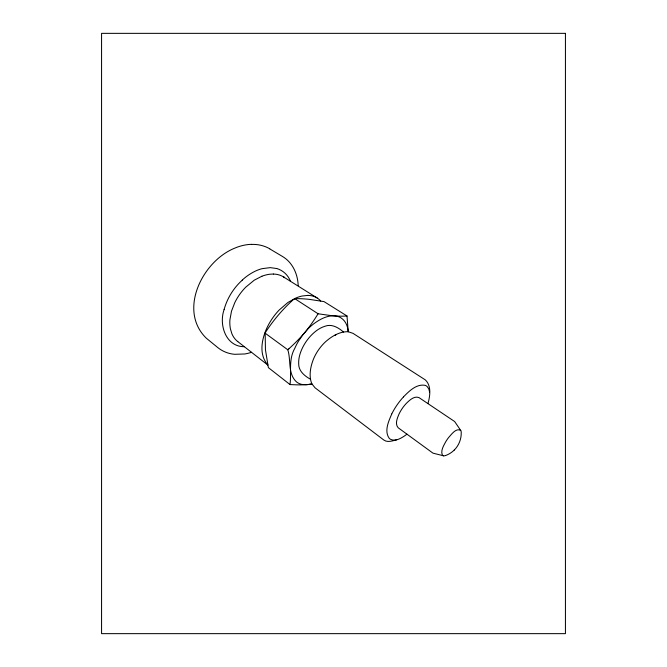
<?xml version="1.0" encoding="UTF-8"?>
<svg xmlns="http://www.w3.org/2000/svg" width="667" height="667" viewBox="0 0 667 667"><rect width="100%" height="100%" fill="white"/><g stroke="black" fill="none" stroke-linecap="round" stroke-linejoin="round"><path stroke-width="1" d="M311.989 384.142L305.694 384.742A117.892 117.892 0 0 1 296.657 384.842L290.02 384.576C291.579 372.444 288.327 359.713 294.722 348.457A66.533 66.533 0 0 1 298.399 341.312L302.91 334.717L308.021 328.856A54.544 54.544 0 0 1 313.723 323.828C320.393 318.901 328.764 314.307 337.327 316.3A12.831 12.831 0 0 1 341.045 317.917C345.639 320.869 347.941 326.396 348.132 331.707L353.026 333.358L425.288 379.873C431.591 385.643 430.107 396.131 427.939 403.61M224.137 309.521C218.693 324.521 225.629 346.798 244.347 346.715M391.729 414.04C388.636 421.286 384.025 430.999 389.203 438.294A6.128 6.128 0 0 0 390.587 439.336C395.339 441.629 400.525 438.561 404.469 435.976A40.203 40.203 0 0 0 406.37 434.576L406.912 434.142M403.46 396.898C409.079 391.212 416.366 383.725 425.129 385.326A5.903 5.903 0 0 1 427.097 386.493L428.789 388.869L429.59 392.038M454.235 450.058L453.068 451.134A23.82 23.82 0 0 1 445.573 455.528M396.682 439.795C392.688 440.77 387.577 442.855 383.792 440.003L315.024 387.785L311.772 383.708A24.029 24.029 0 0 1 306.62 384.701L301.926 384.45A13.557 13.557 0 0 1 296.523 381.933C287.61 373.753 291.187 360.438 287.81 349.791L288.936 348.774M293.638 299.583L294.714 298.624L296.331 298.616A119.827 119.827 0 0 1 309.288 299.358L324.02 301.609L347.015 315.983L348.207 331.716M334.459 335.509L335.901 334.876M261.898 276.23L254.194 280.223L245.706 287.21A58.137 58.137 0 0 0 234.826 302.568L231.499 311.155L229.915 319.793A33.625 33.625 0 0 0 230.398 328.773L231.874 333.725A19.443 19.443 0 0 0 237.777 341.629M251.576 244.322L248.249 244.539A47.932 47.932 0 0 0 234.692 248.174C202.368 261.214 177.847 310.505 206.303 338.194L217.851 347.632A30.832 30.832 0 0 0 234.676 354.302L244.781 353.977A46.573 46.573 0 0 0 251.509 352.301M307.929 295.381L302.034 296.031A35.134 35.134 0 0 0 295.723 298.091L287.902 302.485L279.173 310.022A66.767 66.767 0 0 0 267.951 325.821C261.998 337.494 258.179 354.052 267.775 364.841M273.395 274.029L269.718 274.237A33.275 33.275 0 0 0 261.906 276.246M348.107 331.716C339.52 331.466 331.549 336.393 325.346 341.946A51 51 0 0 0 319.51 348.499L317.784 350.959A51.151 51.151 0 0 0 313.623 358.704C310.514 366.466 308.604 375.688 311.772 383.708M294.714 298.624L318.109 313.782L330.79 315.549A124.546 124.546 0 0 0 334.526 315.891A88.711 88.711 0 0 0 347.023 316.008M276.672 268.526L270.285 267.634L262.164 268.651A36.46 36.46 0 0 0 255.553 271.035L254.744 271.411A53.01 53.01 0 0 0 242.213 280.107M269.685 248.858L282.424 256.436C292.605 262.364 297.882 274.254 298.174 285.709M284.184 277.38L283.508 276.93L317.133 297.974A16.05 16.05 0 0 1 320.702 301.017M283.508 276.93L284.584 277.672L284.059 277.289M237.861 341.654L267.809 365.016M343.447 331.983C338.452 327.639 331.707 323.595 324.946 326.263C319.393 327.956 314.691 331.649 310.755 335.809A49.066 49.066 0 0 0 302.851 347.082C300.275 352.209 298.399 357.912 298.691 363.723C298.491 371.01 304.611 375.996 310.43 379.206M287.81 349.791L265.166 333.2L265.449 349.791L268.367 367.617L290.02 384.576M460.73 430.457C456.053 427.597 451.367 434.567 448.549 437.602A47.157 47.157 0 0 0 445.915 441.437C443.763 445.464 440.378 450.542 442.388 455.194A1.651 1.651 0 0 0 443.405 455.761L433.525 453.293A2.635 2.635 0 0 1 432.6 452.876L398.216 427.797C394.614 423.904 397.415 417.784 399.216 413.623A42.054 42.054 0 0 1 406.22 403.502C409.421 400.35 414.157 395.589 419.026 397.624L454.26 421.277A2.668 2.668 0 0 1 454.977 422.003L460.73 430.457A4.085 4.085 0 0 1 461.231 432.575A23.995 23.995 0 0 1 454.252 450.075M251.576 244.43A33.8 33.8 0 0 1 269.743 248.758M273.395 274.062A19.735 19.735 0 0 1 283.525 276.897M445.548 455.478A3.969 3.969 0 0 1 443.405 455.819M265.007 333.1A164.982 164.982 0 0 1 293.513 299.45M307.929 295.414A17.801 17.801 0 0 1 317.159 297.932M224.095 309.513A61.881 61.881 0 0 1 242.263 280.165M276.688 268.484A21.169 21.169 0 0 1 290.478 281.332M288.903 348.733A168.309 168.309 0 0 0 304.619 332.758A160.247 160.247 0 0 0 318.076 313.757M391.704 414.032A73.462 73.462 0 0 1 403.477 396.923M565.433 33.35L101.567 33.35L101.567 633.65L565.433 633.65L565.433 33.35"/></g></svg>
